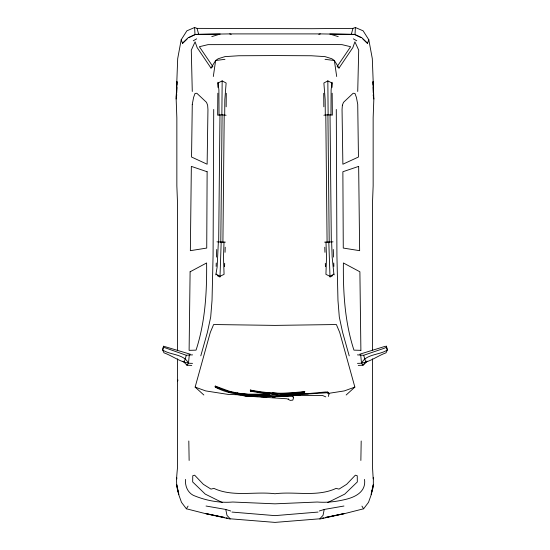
<?xml version="1.0" encoding="UTF-8"?>
<svg xmlns="http://www.w3.org/2000/svg" width="550" height="550" viewBox="0 0 550 550"><rect width="100%" height="100%" fill="white"/><g stroke="black" fill="none" stroke-linecap="round" stroke-linejoin="round"><path stroke-width="0.82" d="M177.423 358.868L177.423 468.346C176.653 476.987 175.457 486.083 178.963 494.326M177.423 350.309L177.423 200.564L176.853 185.866L176.853 117.906L176.151 98.986L177.698 58.623L181.191 39.772L186.863 30.841L194.611 27.5L197.065 28.38L311.52 28.696L352.935 28.38L355.389 27.5L363.138 30.841L368.809 39.772L372.302 58.623L373.849 98.986L373.147 117.906L373.147 185.866L372.577 200.564L372.577 350.309M213.716 109.429L213.077 255.427L212.032 300.403L210.698 316.993L207.426 332.234L200.791 355.857M217.834 93.218L217.649 115.191L221.87 114.847L226.091 115.259M217.889 87.326L217.924 83.119M219.044 114.888L218.886 89.849L217.931 82.273M224.702 114.936L224.826 99.701L226.126 83.016L222.159 80.884L221.87 114.847M226.16 106.796L226.277 93.287M219.972 114.723L218.673 242.509M222.09 114.668L220.791 242.584M224.208 114.757L222.908 242.653M360.862 460.46L361.192 441.004M357.727 91.479L358.71 50.139L354.908 41.821L352.859 47.589L339.02 68.062L337.109 66.578M176.825 87.292L176.646 92.991L177.004 81.593L176.901 84.844M216.136 266.399L216.246 263.017M216.452 257.097L216.714 249.473M216.975 241.849L218.364 241.917L217.14 267.018L215.847 274.849M218.364 241.917L221.189 242.021L219.993 277.076L217.229 275.591M225.404 242.137L224.015 242.11L223.492 257.359L224.07 274.354L220.014 276.306L216.109 274.086M224.565 266.688L224.682 263.306M225.053 252.306L225.232 247.225M192.528 363.357C182.064 363.708 173.422 356.201 163.969 352.811L162.676 350.013L163.556 346.218L190.307 354.228M176.151 98.986L176.722 87.588M355.389 27.5L355.011 34.643L361.075 37.613M277.344 394.577L264.282 393.504L250.546 391.201L250.326 390.026C268.221 393.442 286.426 394.673 304.501 391.841L304.755 391.579C286.694 393.326 268.428 394.79 250.601 390.342L250.326 390.026M250.546 391.201L250.601 390.342M283.133 394.281L304.446 392.7L304.501 391.841M304.446 392.7L304.755 391.579M364.519 479.401C366.341 491.975 354.86 497.399 344.506 499.654C335.452 501.779 326.494 502.762 317.274 502.026L275 503.828L232.726 502.026C219.237 503.147 205.728 500.555 193.229 495.296C187.392 492.223 185.006 485.719 185.481 479.401M308.261 393.958L280.459 393.738L272.484 392.831L272.422 393.594C290.847 395.649 309.616 393.821 328.013 392.693L328.982 394.013L328.322 396.474M215.181 386.911L215.263 386.059L229.192 391.194L242.089 394.144L269.486 394.199L269.115 395.299C250.903 395.704 231.997 396.034 215.414 387.241L215.181 386.911L222.145 389.482M215.414 387.241L215.263 386.059M269.115 395.299L269.486 394.199M373.189 478.913L372.577 468.346L372.577 358.868M186.333 364.54L187.007 365.221L188.471 363.282L189.303 354.97L192.569 354.881M332.069 82.273L331.114 89.849L330.956 114.888L332.351 115.191L332.166 93.218M213.317 76.519L215.634 60.507L218.144 58.761L224.964 56.623L238.686 55.756L275 55.578L311.314 55.756L325.036 56.623L331.856 58.761L334.366 60.507L339.02 68.062M262.811 395.436L272.91 396.069L287.272 395.904L290.221 395.402L292.497 395.677L293.569 397.712L292.799 400.132L290.235 400.379L287.011 398.771L244.991 396.014L236.947 394.515L237.229 393.037L250.181 394.646M272.484 392.831L272.291 394.316L280.411 395.374L322.499 395.471L325.793 396.873M343.956 506.021L324.225 509.451L323.043 515.336L319.825 518.794L275 522.397L230.175 518.794L226.958 515.336L225.775 509.451L206.044 506.021M236.947 394.515L237.229 393.037M189.303 354.97L186.312 355.286L184.222 362.168M371.614 491.899L373.34 484.612L373.34 477.338M351.257 34.609L352.935 28.38M203.837 394.996L195.133 387.111L210.299 332.413L213.627 324.528L275 325.394L336.373 324.528L339.701 332.413L354.867 387.111L346.163 394.996M163.556 346.218L162.676 350.013C170.541 355.245 184.051 353.829 188.471 363.282M371.037 494.326L372.886 488.276L373.34 484.612L371.422 494.168L368.514 502.329L363.632 508.784L343.956 513.776L319.825 519.042M177.423 381.631L177.973 380.009M176.282 96.442L176.832 94.889M362.966 39.057L367.496 43.347L368.809 39.772M366.994 361.116L362.993 365.221L361.529 363.282C365.949 353.829 379.459 355.245 387.324 350.013L386.444 346.218L384.78 346.438L359.693 354.228M188.066 506.103L186.367 508.784L181.486 502.329L178.578 494.168L176.66 484.612L178.386 491.899M192.273 91.479L191.29 50.139L195.092 41.821L197.141 47.589L210.98 68.062L215.634 60.507L224.964 59.318M337.576 65.897L350.632 46.722L341.997 44.646L329.636 44.509L208.003 44.646L199.368 46.722L212.424 65.897M366.933 361.171L362.993 365.221L358.256 365.406M181.191 39.772L182.504 43.347L188.162 37.737L195.394 34.396L229.666 33.901L320.334 33.901L354.606 34.396L361.838 37.737L367.496 43.347M182.504 43.347L187.034 39.057M210.98 68.062L212.891 66.578M193.256 40.796L196.687 38.823M333.025 241.849L331.636 241.917L332.159 257.166L333.891 274.086L329.986 276.306L325.93 274.354L326.507 257.359L325.985 242.11L324.596 242.137M331.843 82.947L327.841 80.884L323.874 83.016L325.174 99.701L325.298 114.936L323.909 115.259M332.771 275.591L330.007 277.076L328.811 242.021L331.636 241.917M218.157 82.947L222.159 80.884M327.731 502.549L344.747 494.113L357.328 481.944L357.246 475.723L355.348 475.193L346.651 484.316L338.999 489.122L336.119 488.366C317.164 497.269 295.082 491.232 275 493.749C254.918 491.232 232.836 497.269 213.881 488.366L211.001 489.122L203.349 484.316L194.652 475.193L192.754 475.723L192.672 481.944L205.253 494.113L222.269 502.549M188.925 37.613L194.989 34.643L194.611 27.5M386.444 346.218L386.485 347.222L383.982 348.349L363.688 355.286L357.431 354.874M357.473 363.357C367.936 363.708 376.578 356.201 386.031 352.811L387.324 350.013L386.485 347.222M354.867 387.111L344.293 390.913L327.724 393.498M324.225 509.451L319.275 511.005M211.784 36.616L220.206 34.038L195.394 34.396M318.773 34.32L320.334 33.901M325.648 517.392L328.982 516.711M330.646 516.368L333.974 515.68M335.637 515.336L343.956 513.631L325.524 517.502M322.266 518.121L323.895 517.811M318.044 512.077L275 515.632L231.956 512.077M294.745 393.202L298.066 392.947M301.379 392.693L304.7 392.439M288.654 395.615L275 396.11L267.321 395.835M292.064 395.491L300.596 395.182M325.985 242.11L328.811 242.021M325.298 114.936L330.956 114.888M280.411 395.374L292.951 395.175M269.197 394.446C250.979 395.099 232.086 395.051 215.497 386.389M280.459 393.738L292.249 393.669M294.779 393.656L308.254 393.58L325.49 391.992L327.766 392.047L328.982 394.013M354.606 34.396L329.794 34.038L338.216 36.616M221.189 242.021L224.015 242.11M240.873 394.866L228.071 394.405L205.707 390.913L195.133 387.111M191.744 365.406L187.007 365.221L183.067 361.171M244.991 396.014L257.538 396.646M260.886 396.811L266.743 397.107M272.601 397.402L275.117 397.526M258.603 395.175L260.281 395.278M265.107 396.811L266.771 396.942M293.569 397.712L292.641 396.337C274.202 396.474 255.379 396.866 237.098 393.8M269.204 393.532L271.645 393.821M325.036 59.318L334.366 60.507L336.683 76.519M250.271 390.885L251.928 391.126M253.577 391.373L255.234 391.614M256.884 391.861L258.534 392.102M224.476 517.502L206.044 513.631L214.363 515.336M226.105 517.811L227.734 518.121M216.026 515.68L219.354 516.368M221.018 516.711L224.352 517.392M230.175 519.042L206.044 513.776L186.367 508.784M235.558 393.525L237.174 393.889M229.666 33.901L231.227 34.32M186.312 355.286L163.515 347.222M230.725 511.005L225.775 509.451M226.792 391.194L229.109 392.047M353.313 38.823L356.744 40.796M363.632 508.784L361.934 506.103M365.777 362.168L363.688 355.286M327.766 392.047L328.013 392.693M373.168 94.889L373.849 98.986M333.891 274.086L334.153 274.849M349.209 355.857L342.574 332.234L339.302 316.993L337.968 300.403L336.923 255.427L336.284 109.429M197.065 28.38L198.742 34.609M292.497 395.677L292.641 396.337M288.509 398.784L288.654 399.438M360.697 354.97L361.529 363.282M176.66 477.338L176.811 478.913M333.286 249.473L333.548 257.097M333.754 263.017L333.864 266.399M324.768 247.225L324.947 252.306M325.318 263.306L325.435 266.688M373.099 84.844L372.996 81.593L373.354 92.991L373.175 87.292M331.327 242.509L330.028 114.723M329.209 242.584L327.91 114.668M327.092 242.653L325.793 114.757M188.808 441.004L189.138 460.46M327.841 80.884L328.13 114.847M332.076 83.119L332.111 87.326M323.723 93.287L323.84 106.796M207.13 171.744L206.731 248.064L190.355 250.676L191.345 166.389L207.13 171.744M190.107 271.789L189.111 350.35L196.054 350.137C205.239 321.97 206.924 292.387 206.614 262.962L190.107 271.789M192.273 104.335L191.551 157.025L207.13 164.223L207.948 109.519L207.632 105.249L206.511 102.362L196.838 93.266L195.037 93.424L193.593 97.412L192.273 104.335M342.368 105.249L342.052 109.519L342.87 164.223L358.449 157.025L357.727 104.335L356.407 97.412L354.963 93.424L353.162 93.266L343.489 102.362L342.368 105.249M358.655 166.389L342.87 171.744L343.269 248.064L359.645 250.676L358.655 166.389M360.889 350.35L353.946 350.137C344.761 321.97 343.076 292.387 343.386 262.962L359.893 271.789L360.889 350.35"/></g></svg>
